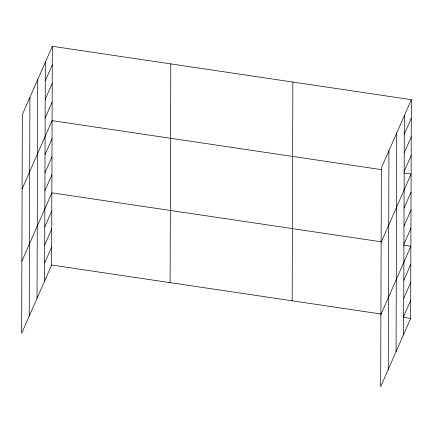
<?xml version="1.0" encoding="UTF-8"?>
<svg xmlns="http://www.w3.org/2000/svg" width="433" height="433" viewBox="0 0 433 433"><rect width="100%" height="100%" fill="white"/><g stroke="black" fill="none" stroke-linecap="round" stroke-linejoin="round"><path stroke-width="0.65" d="M29.227 316.052L29.926 97.311M37.038 298.267L37.731 79.526M44.615 281.001L45.308 62.26M52.323 46.282L22.343 114.577L21.65 333.318L51.63 265.023L52.323 46.282L411.35 99.682L410.657 318.423L380.677 386.718L381.37 167.977L411.35 99.682M170.109 282.641L170.802 63.905M292.178 300.8L292.87 82.059M388.255 369.452L388.948 150.716M396.06 351.666L396.758 132.926M403.643 334.4L404.335 115.665M45.254 80.852L52.263 64.874M45.194 99.449L52.209 83.466M45.135 118.041L52.149 102.058M22.11 188.95L52.09 120.655L381.495 169.649M45.016 154.678L52.03 138.701M44.962 172.724L51.976 156.746M44.902 190.769L51.917 174.791M21.877 261.131L51.857 192.837L381.262 241.831M44.788 226.86L51.803 210.882M44.729 244.91L51.743 228.927M44.675 262.955L51.689 246.972M404.276 134.257L411.29 118.279M404.216 152.849L411.231 136.871M404.157 171.441L411.171 155.463M381.132 242.35L411.112 174.055L403.875 172.978M404.043 208.078L411.058 192.1M403.984 226.123L410.998 210.146M403.929 244.174L410.944 228.191M380.905 314.537L410.885 246.236L403.643 245.159M403.81 280.265L410.825 264.287M403.756 298.31L410.771 282.332M403.697 316.355L410.711 300.378M51.63 265.023L381.035 314.017M403.415 317.346L410.657 318.423"/></g></svg>
